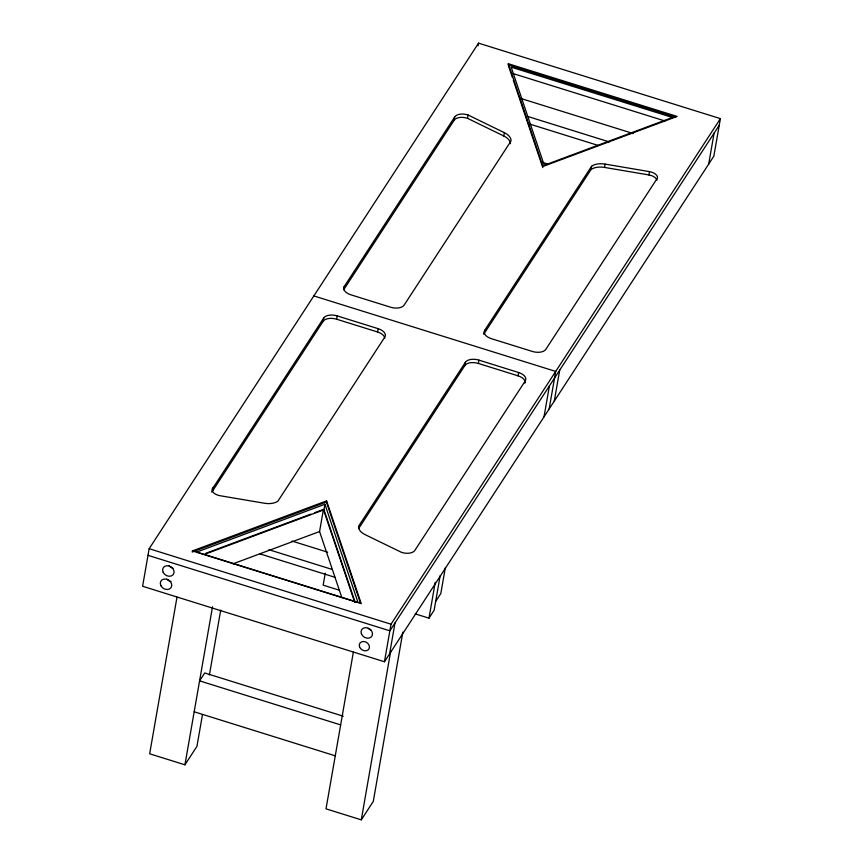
<?xml version="1.0" encoding="UTF-8"?>
<svg xmlns="http://www.w3.org/2000/svg" width="863" height="863" viewBox="0 0 863 863"><rect width="100%" height="100%" fill="white"/><g stroke="black" fill="none" stroke-linecap="round" stroke-linejoin="round"><path stroke-width="1.29" d="M149.159 548.706L142.6 586.268L384.456 661.748L713.841 156.192L720.4 118.63L478.544 43.15L149.159 548.706L391.015 624.197L720.4 118.63M177.001 597.11L149.655 753.798L184.93 764.812L196.937 746.376L202.481 714.629M192.427 550.928L192.233 552.04L326.408 501.986L326.602 500.885L192.427 550.928L361.23 603.615L326.602 500.885M211.672 492.039A8.889 4.908 9.9 0 1 212.837 490.626L213.409 487.315L323.711 318.016A10.755 5.933 9.9 0 1 337.217 315.901L378.156 328.674A10.755 5.933 9.9 0 1 384.812 337.088L277.94 501.112A14.693 8.112 9.9 0 1 264.434 503.237L220.065 495.718A8.889 4.908 9.9 0 1 213.409 487.315M184.93 764.812L212.514 606.786M209.407 674.942L220.712 610.13M212.837 490.626L323.129 321.327L323.711 318.016M323.129 321.327A10.755 5.933 9.9 0 1 336.635 319.213L337.217 315.901M344.294 286.419L343.722 289.731L454.014 120.442L454.596 117.131A10.291 5.674 9.9 0 1 468.102 115.006L504.348 132.665A14.876 8.209 9.9 0 1 510.993 141.068L404.132 305.092A10.755 5.933 9.9 0 1 390.615 307.217L350.939 294.833A10.755 5.933 9.9 0 1 344.294 286.419L454.596 117.131M341.845 597.628L319.569 531.532L323.42 509.44L314.65 512.708M354.887 601.543L323.959 509.785L324.92 504.262L196.764 552.072L357.994 602.396L324.92 504.262M325.243 573.194L323.161 585.146L339.537 590.26M384.779 338.145A10.755 5.933 9.9 0 0 377.584 331.985L378.156 328.674M353.355 652.148L326.009 808.847L361.284 819.85L373.291 801.414L402.848 632.104M478.08 45.804L478.544 43.15M454.014 120.442A10.291 5.674 9.9 0 1 467.519 118.328L468.102 115.006M384.456 661.748L391.015 624.197M389.612 653.852L395.006 622.924M361.284 819.85L390.712 651.209M508.329 63.733L542.956 166.462L677.121 116.419L508.329 63.733L508.134 64.833L675.653 117.12M510.465 143.646A14.876 8.209 9.9 0 0 503.765 135.976L504.348 132.665M358.717 528.469L464.844 365.567L465.427 362.255A10.755 5.933 9.9 0 1 478.933 360.13L518.609 372.514A10.755 5.933 9.9 0 1 525.254 380.928L524.877 383.129M415.114 613.841L428.976 618.167L435.232 582.32M440.162 575.664L434.121 610.27L428.976 618.167M464.844 365.567A10.755 5.933 9.9 0 1 478.361 363.442L478.933 360.13M483.809 334.283A10.755 5.933 9.9 0 1 484.165 333.571L484.747 330.259L591.608 166.235A14.693 8.112 9.9 0 1 605.125 164.11L649.494 171.629A8.889 4.908 9.9 0 1 656.139 180.033L545.848 349.321A10.755 5.933 9.9 0 1 532.331 351.446L491.392 338.674A10.755 5.933 9.9 0 1 484.747 330.259M445.308 567.768L440.81 593.539L435.664 601.435M525.222 381.985A10.755 5.933 9.9 0 0 518.037 375.826L518.609 372.514M544.003 416.872L549.407 385.944M549.148 408.965L555.707 371.414L313.852 295.933M484.165 333.571L591.036 169.547L591.608 166.235M554.294 401.068L559.699 370.141M591.036 169.547A14.693 8.112 9.9 0 1 604.542 167.422L605.125 164.11M656.894 180.27A8.889 4.908 9.9 0 0 648.911 174.941L649.494 171.629M708.696 164.089L714.089 133.161M465.427 362.255L358.566 526.279A14.876 8.209 9.9 0 0 365.211 534.682L401.457 552.331A10.291 5.674 9.9 0 0 414.963 550.216L525.254 380.928M719.235 125.264L389.86 630.821L148.005 555.341M205.642 553.377L310.896 514.111M204.596 554.316L323.959 509.785M233.118 563.787L319.569 531.532M604.542 167.422L648.911 174.941M512.762 73.474L665.049 121.003M520.303 98.306L633.172 133.528M527.12 116.268L609.202 141.888M529.806 124.099L597.789 145.318M542.029 162.244L548.372 164.229M336.635 319.213L377.584 331.985M478.361 363.442L518.037 375.826M292.007 541.058L327.638 552.18M268.868 549.688L332.352 569.494M260.097 553.927L335.006 577.315M343.247 716.193L204.725 672.967L199.58 680.864L340.658 724.898M194.186 711.792L335.265 755.826M467.519 118.328L503.765 135.976M508.566 66.106L512.406 77.519M513.269 80.054L542.762 167.573M326.408 501.986L360.605 603.453M323.42 509.44L354.704 602.234M171.068 581.522A6.052 4.908 33.1 0 1 167.044 579.224M172.978 568.178A6.052 4.908 33.1 0 1 169.094 565.653M370.961 629.979A6.052 4.908 33.1 0 1 368.264 628.383M672.406 117.476L544.251 165.286L511.166 67.152L672.406 117.476M163.15 572.277A6.052 4.908 33.1 0 0 173.042 574.801A6.052 4.908 33.1 0 0 168.868 565.934A6.052 4.908 33.1 0 0 163.15 572.277M161.014 585.88A6.052 4.908 33.1 0 0 170.939 587.8A6.052 4.908 33.1 0 0 166.16 579.105A6.052 4.908 33.1 0 0 161.014 585.88M361.403 633.798A6.052 4.908 33.1 0 0 371.198 637.013A6.052 4.908 33.1 0 0 367.746 627.994A6.052 4.908 33.1 0 0 361.403 633.798M359.504 646.678A5.383 4.369 33.1 0 0 368.113 649.936A5.383 4.369 33.1 0 0 365.491 641.867A5.383 4.369 33.1 0 0 359.504 646.678"/></g></svg>
